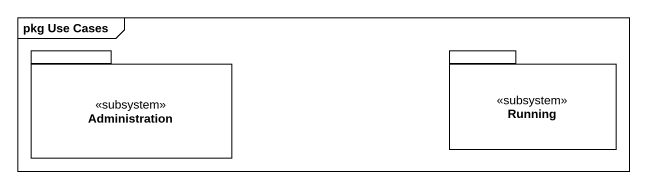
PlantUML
@startuml
mainframe pkg Use Cases
package Administration <<subsystem>> {
}
package Running <<subsystem>> {
}
@enduml
